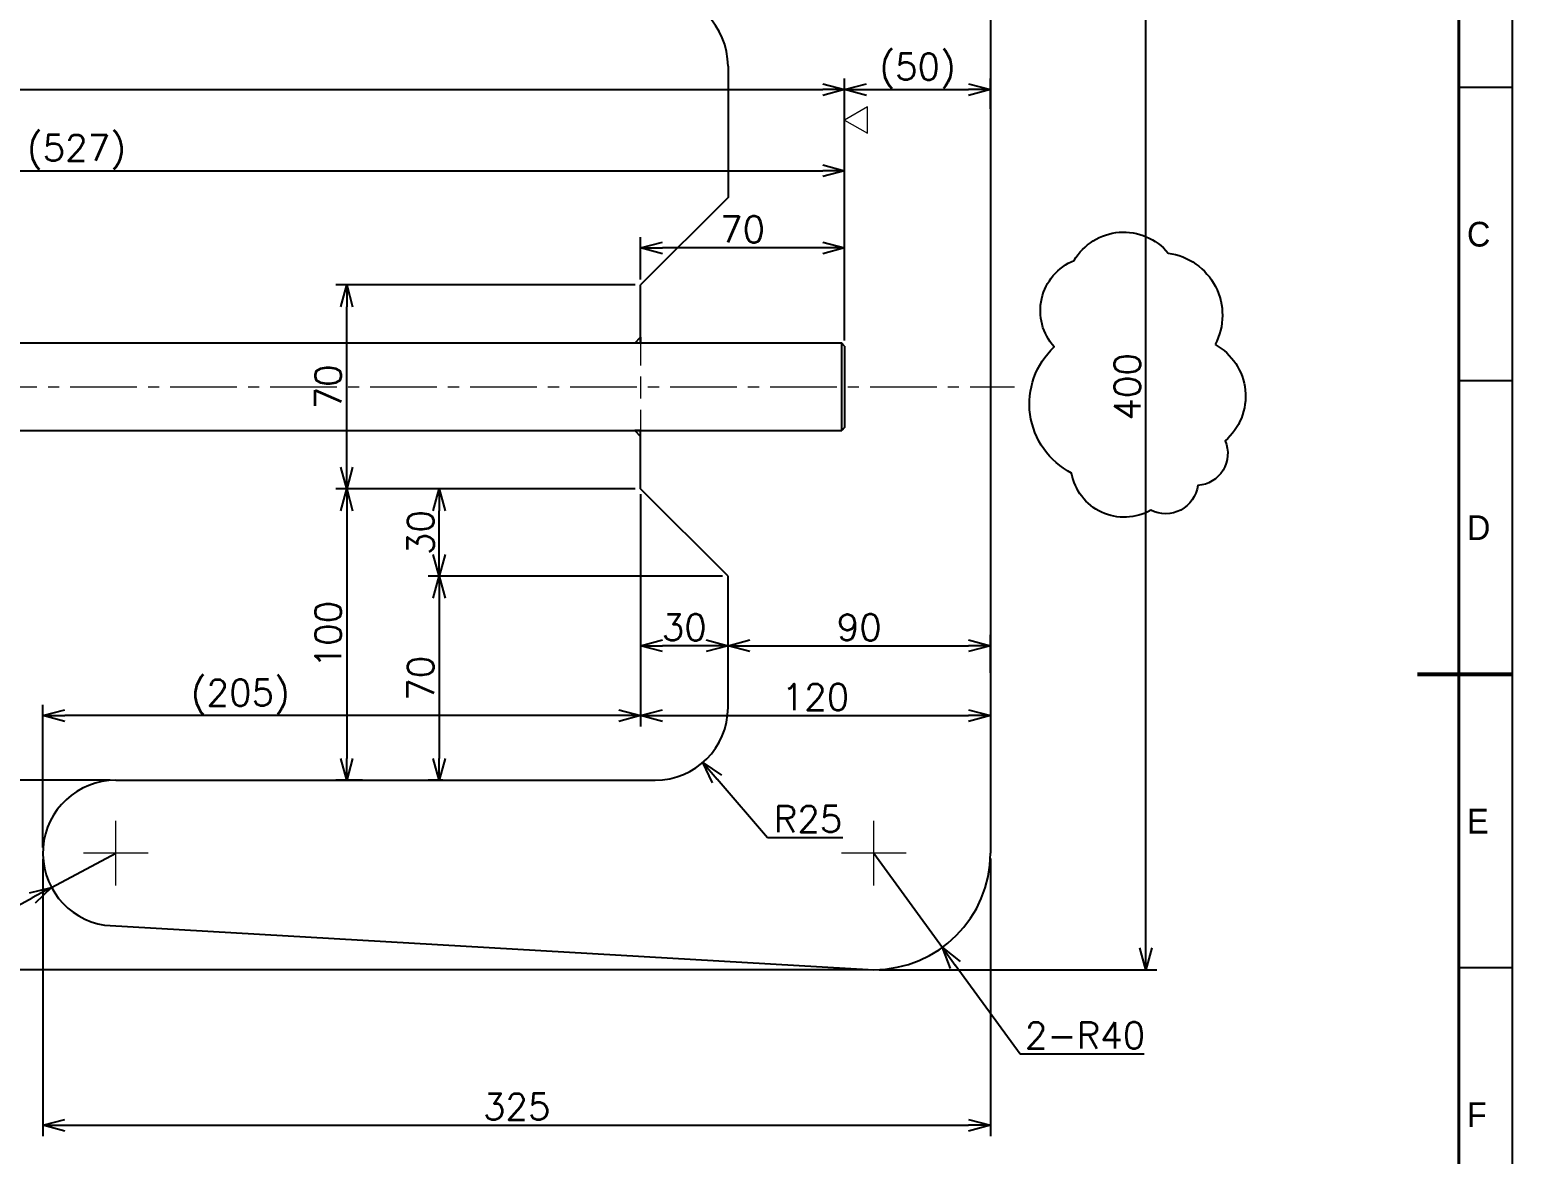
# Model space of a CAD drawing. Header units: millimetres. Extents: x 0 to 3254, y -17 to 1242.
# Drawn here: x 2631 to 3139, y 238 to 624 of the extents above; entities that cross this region are included whole.
import ezdxf
from ezdxf.enums import TextEntityAlignment as Align

# ---------------------------------------------------------------- set-up
doc = ezdxf.new("R2010")
doc.units = ezdxf.units.MM
doc.header["$LTSCALE"] = 1.2
doc.header["$PDMODE"] = 99
doc.header["$PDSIZE"] = 1
doc.linetypes.add('CENTER2', pattern=[28.575, 19.05, -3.175, 3.175, -3.175])
doc.linetypes.add('HIDDEN', pattern=[9.525, 6.35, -3.175])
for name, color, linetype, lineweight in [('01_NORMAL', 7, 'Continuous', 25), ('04_HIDDEN', 2, 'HIDDEN', 13), ('05_CENTER', 4, 'CENTER2', 13), ('08_DIM', 3, 'Continuous', 13), ('99_図枠', 7, 'Continuous', 40)]:
    doc.layers.add(name, color=color, linetype=linetype, lineweight=lineweight)
doc.styles.add('KSS_TXT', font='txt.shx', dxfattribs={"bigfont": 'extfont2.shx'})
doc.styles.add('表題用', font='MS PGothic.ttf')
doc.dimstyles.new('KSS_DIM', dxfattribs={"dimscale": 3, "dimtxt": 3, "dimasz": 2.5, "dimexe": 1.25, "dimexo": 0.625, "dimtad": 1, "dimdsep": 46, "dimtxsty": 'KSS_TXT', "dimblk": 'OPEN30', "dimcen": 0, "dimazin": 2, "dimtfac": 0.75, "dimtmove": 0, "dimatfit": 3, "dimldrblk": 'OPEN30', "dimfxl": 1.25, "dimtolj": 1, "dimarcsym": 0})
doc.dimstyles.new('KSS_DIM$4', dxfattribs={"dimscale": 3, "dimtxt": 3, "dimasz": 2.5, "dimexe": 1.25, "dimexo": 0.625, "dimtad": 1, "dimtih": 1, "dimtoh": 1, "dimdsep": 46, "dimtxsty": 'KSS_TXT', "dimblk": 'OPEN30', "dimcen": 0, "dimse1": 1, "dimazin": 2, "dimtfac": 0.75, "dimtofl": 0, "dimtmove": 0, "dimatfit": 3, "dimldrblk": 'OPEN30', "dimfxl": 1.25, "dimtolj": 1, "dimarcsym": 0})

# ---------------------------------------------------------------- blocks, each defined once
blk = doc.blocks.new('_Open30')
at = {"color": 0, "linetype": 'ByBlock', "lineweight": -2}
for p, q in [((-1, 0.268), (0, 0)), ((0, 0), (-1, -0.268)), ((0, 0), (-1, 0))]:
    blk.add_line(p, q, dxfattribs=at)
blk = doc.blocks.new('*D177')
at = {"layer": '08_DIM', "color": 0, "lineweight": -2, "transparency": 16777216}
for p, q in [((2658.4, 636.41), (2544.93, 636.41)), ((2548.68, 373.91), (2548.68, 628.91)), ((2658.4, 366.41), (2544.93, 366.41))]:
    blk.add_line(p, q, dxfattribs=at)
at = {"layer": 'Defpoints', "color": 0, "transparency": 16777216}
for p in [(2548.68, 636.41), (2660.28, 636.41), (2660.28, 366.41)]:
    blk.add_point(p, dxfattribs=at)
at = {"layer": '08_DIM', "color": 0, "lineweight": -2, "transparency": 16777216, "xscale": 7.5, "yscale": 7.5, "zscale": 7.5}
for p, rotation in [((2548.68, 636.41), 90), ((2548.68, 366.41), 270)]:
    blk.add_blockref('_Open30', p, dxfattribs=dict(at, rotation=rotation))
at = {"layer": '08_DIM', "color": 0, "transparency": 16777216, "insert": (2542.31, 501.41), "char_height": 9, "attachment_point": 5, "rotation": 90, "style": 'KSS_TXT'}
blk.add_mtext('\\A1;270', dxfattribs=at)
blk = doc.blocks.new('*D178')
at = {"layer": '08_DIM', "color": 0, "lineweight": -2, "transparency": 16777216}
for p, q in [((2658.4, 366.41), (2544.93, 366.41)), ((2548.68, 308.91), (2548.68, 358.91)), ((2918.4, 301.41), (2544.93, 301.41))]:
    blk.add_line(p, q, dxfattribs=at)
at = {"layer": 'Defpoints', "color": 0, "transparency": 16777216}
for p in [(2548.68, 366.41), (2660.28, 366.41), (2920.28, 301.41)]:
    blk.add_point(p, dxfattribs=at)
at = {"layer": '08_DIM', "color": 0, "lineweight": -2, "transparency": 16777216, "xscale": 7.5, "yscale": 7.5, "zscale": 7.5}
for p, rotation in [((2548.68, 366.41), 90), ((2548.68, 301.41), 270)]:
    blk.add_blockref('_Open30', p, dxfattribs=dict(at, rotation=rotation))
at = {"layer": '08_DIM', "color": 0, "transparency": 16777216, "insert": (2542.31, 333.91), "char_height": 9, "attachment_point": 5, "rotation": 90, "style": 'KSS_TXT'}
blk.add_mtext('\\A1;65', dxfattribs=at)
blk = doc.blocks.new('*D180')
at = {"layer": '08_DIM', "color": 0, "lineweight": -2, "transparency": 16777216}
for p, q in [((2307.28, 514.79), (2307.28, 607.19)), ((2910.28, 517.29), (2910.28, 607.19)), ((2314.78, 603.44), (2902.78, 603.44))]:
    blk.add_line(p, q, dxfattribs=at)
at = {"layer": 'Defpoints', "color": 0, "transparency": 16777216}
for p in [(2910.28, 603.44), (2910.28, 515.41), (2307.28, 512.91)]:
    blk.add_point(p, dxfattribs=at)
at = {"layer": '08_DIM', "color": 0, "lineweight": -2, "transparency": 16777216, "xscale": 7.5, "yscale": 7.5, "zscale": 7.5, "rotation": 180}
blk.add_blockref('_Open30', (2307.28, 603.44), dxfattribs=at)
at = {"layer": '08_DIM', "color": 0, "lineweight": -2, "transparency": 16777216, "xscale": 7.5, "yscale": 7.5, "zscale": 7.5}
blk.add_blockref('_Open30', (2910.28, 603.44), dxfattribs=at)
at = {"layer": '08_DIM', "color": 0, "transparency": 16777216, "insert": (2608.78, 609.82), "char_height": 9, "attachment_point": 5, "style": 'KSS_TXT'}
blk.add_mtext('\\A1;603', dxfattribs=at)
blk = doc.blocks.new('*D182')
at = {"layer": '08_DIM', "color": 0, "lineweight": -2, "transparency": 16777216}
for p, q in [((2383.28, 517.29), (2383.28, 579.33)), ((2390.78, 575.58), (2902.78, 575.58)), ((2910.28, 517.29), (2910.28, 579.33))]:
    blk.add_line(p, q, dxfattribs=at)
at = {"layer": 'Defpoints', "color": 0, "transparency": 16777216}
for p in [(2910.28, 575.58), (2383.28, 515.41), (2910.28, 515.41)]:
    blk.add_point(p, dxfattribs=at)
at = {"layer": '08_DIM', "color": 0, "lineweight": -2, "transparency": 16777216, "xscale": 7.5, "yscale": 7.5, "zscale": 7.5, "rotation": 180}
blk.add_blockref('_Open30', (2383.28, 575.58), dxfattribs=at)
at = {"layer": '08_DIM', "color": 0, "lineweight": -2, "transparency": 16777216, "xscale": 7.5, "yscale": 7.5, "zscale": 7.5}
blk.add_blockref('_Open30', (2910.28, 575.58), dxfattribs=at)
at = {"layer": '08_DIM', "color": 0, "transparency": 16777216, "insert": (2646.78, 581.95), "char_height": 9, "attachment_point": 5, "style": 'KSS_TXT'}
blk.add_mtext('\\A1;(527)', dxfattribs=at)
blk = doc.blocks.new('*D184')
at = {"layer": '08_DIM', "color": 0, "lineweight": -2, "transparency": 16777216}
for p, q in [((2635.28, 339.32), (2635.28, 244.29)), ((2960.28, 339.54), (2960.28, 244.29)), ((2642.78, 248.04), (2952.78, 248.04))]:
    blk.add_line(p, q, dxfattribs=at)
at = {"layer": 'Defpoints', "color": 0, "transparency": 16777216}
for p in [(2635.28, 341.19), (2960.28, 341.41), (2960.28, 248.04)]:
    blk.add_point(p, dxfattribs=at)
at = {"layer": '08_DIM', "color": 0, "lineweight": -2, "transparency": 16777216, "xscale": 7.5, "yscale": 7.5, "zscale": 7.5, "rotation": 180}
blk.add_blockref('_Open30', (2635.28, 248.04), dxfattribs=at)
at = {"layer": '08_DIM', "color": 0, "lineweight": -2, "transparency": 16777216, "xscale": 7.5, "yscale": 7.5, "zscale": 7.5}
blk.add_blockref('_Open30', (2960.28, 248.04), dxfattribs=at)
at = {"layer": '08_DIM', "color": 0, "transparency": 16777216, "insert": (2797.78, 254.41), "char_height": 9, "attachment_point": 5, "style": 'KSS_TXT'}
blk.add_mtext('\\A1;325', dxfattribs=at)
blk = doc.blocks.new('*D188')
at = {"layer": '08_DIM', "color": 0, "lineweight": -2, "transparency": 16777216}
for p, q in [((2840.28, 464.54), (2840.28, 384.84)), ((2635.28, 343.29), (2635.28, 392.34)), ((2832.78, 388.59), (2642.78, 388.59))]:
    blk.add_line(p, q, dxfattribs=at)
at = {"layer": 'Defpoints', "color": 0, "transparency": 16777216}
for p in [(2840.28, 466.41), (2635.28, 388.59), (2635.28, 341.41)]:
    blk.add_point(p, dxfattribs=at)
at = {"layer": '08_DIM', "color": 0, "lineweight": -2, "transparency": 16777216, "xscale": 7.5, "yscale": 7.5, "zscale": 7.5, "rotation": 180}
blk.add_blockref('_Open30', (2635.28, 388.59), dxfattribs=at)
at = {"layer": '08_DIM', "color": 0, "lineweight": -2, "transparency": 16777216, "xscale": 7.5, "yscale": 7.5, "zscale": 7.5}
blk.add_blockref('_Open30', (2840.28, 388.59), dxfattribs=at)
at = {"layer": '08_DIM', "color": 0, "transparency": 16777216, "insert": (2702.99, 394.96), "char_height": 9, "attachment_point": 5, "style": 'KSS_TXT'}
blk.add_mtext('\\A1;(205)', dxfattribs=at)
blk = doc.blocks.new('*D189')
at = {"layer": '08_DIM', "color": 0, "lineweight": -2, "transparency": 16777216}
for p, q in [((2840.28, 464.54), (2840.28, 408.81)), ((2862.78, 412.56), (2847.78, 412.56)), ((2870.28, 408.29), (2870.28, 416.31))]:
    blk.add_line(p, q, dxfattribs=at)
at = {"layer": 'Defpoints', "color": 0, "transparency": 16777216}
for p in [(2840.28, 466.41), (2840.28, 412.56), (2870.28, 406.41)]:
    blk.add_point(p, dxfattribs=at)
at = {"layer": '08_DIM', "color": 0, "lineweight": -2, "transparency": 16777216, "xscale": 7.5, "yscale": 7.5, "zscale": 7.5, "rotation": 180}
blk.add_blockref('_Open30', (2840.28, 412.56), dxfattribs=at)
at = {"layer": '08_DIM', "color": 0, "lineweight": -2, "transparency": 16777216, "xscale": 7.5, "yscale": 7.5, "zscale": 7.5}
blk.add_blockref('_Open30', (2870.28, 412.56), dxfattribs=at)
at = {"layer": '08_DIM', "color": 0, "transparency": 16777216, "insert": (2855.28, 418.93), "char_height": 9, "attachment_point": 5, "style": 'KSS_TXT'}
blk.add_mtext('\\A1;30', dxfattribs=at)
blk = doc.blocks.new('*D190')
at = {"layer": '08_DIM', "color": 0, "lineweight": -2, "transparency": 16777216}
for p, q in [((2840.28, 464.54), (2840.28, 384.84)), ((2847.78, 388.59), (2952.78, 388.59)), ((2960.28, 389.83), (2960.28, 384.84))]:
    blk.add_line(p, q, dxfattribs=at)
at = {"layer": 'Defpoints', "color": 0, "transparency": 16777216}
for p in [(2840.28, 466.41), (2960.28, 391.71), (2960.28, 388.59)]:
    blk.add_point(p, dxfattribs=at)
at = {"layer": '08_DIM', "color": 0, "lineweight": -2, "transparency": 16777216, "xscale": 7.5, "yscale": 7.5, "zscale": 7.5, "rotation": 180}
blk.add_blockref('_Open30', (2840.28, 388.59), dxfattribs=at)
at = {"layer": '08_DIM', "color": 0, "lineweight": -2, "transparency": 16777216, "xscale": 7.5, "yscale": 7.5, "zscale": 7.5}
blk.add_blockref('_Open30', (2960.28, 388.59), dxfattribs=at)
at = {"layer": '08_DIM', "color": 0, "transparency": 16777216, "insert": (2900.28, 394.96), "char_height": 9, "attachment_point": 5, "style": 'KSS_TXT'}
blk.add_mtext('\\A1;120', dxfattribs=at)
blk = doc.blocks.new('*D191')
at = {"layer": '08_DIM', "color": 0, "lineweight": -2, "transparency": 16777216}
for p, q in [((2838.4, 466.41), (2735.77, 466.41)), ((2739.52, 458.91), (2739.52, 373.91)), ((2744.94, 366.41), (2735.77, 366.41))]:
    blk.add_line(p, q, dxfattribs=at)
at = {"layer": 'Defpoints', "color": 0, "transparency": 16777216}
for p in [(2840.28, 466.41), (2739.52, 366.41), (2746.82, 366.41)]:
    blk.add_point(p, dxfattribs=at)
at = {"layer": '08_DIM', "color": 0, "lineweight": -2, "transparency": 16777216, "xscale": 7.5, "yscale": 7.5, "zscale": 7.5}
for p, rotation in [((2739.52, 466.41), 90), ((2739.52, 366.41), 270)]:
    blk.add_blockref('_Open30', p, dxfattribs=dict(at, rotation=rotation))
at = {"layer": '08_DIM', "color": 0, "transparency": 16777216, "insert": (2733.14, 416.41), "char_height": 9, "attachment_point": 5, "rotation": 90, "style": 'KSS_TXT'}
blk.add_mtext('\\A1;100', dxfattribs=at)
blk = doc.blocks.new('*D192')
at = {"layer": '08_DIM', "color": 0, "lineweight": -2, "transparency": 16777216}
for p, q in [((2838.4, 536.41), (2735.77, 536.41)), ((2739.52, 473.91), (2739.52, 528.91)), ((2838.4, 466.41), (2735.77, 466.41))]:
    blk.add_line(p, q, dxfattribs=at)
at = {"layer": 'Defpoints', "color": 0, "transparency": 16777216}
for p in [(2739.52, 536.41), (2840.28, 536.41), (2840.28, 466.41)]:
    blk.add_point(p, dxfattribs=at)
at = {"layer": '08_DIM', "color": 0, "lineweight": -2, "transparency": 16777216, "xscale": 7.5, "yscale": 7.5, "zscale": 7.5}
for p, rotation in [((2739.52, 536.41), 90), ((2739.52, 466.41), 270)]:
    blk.add_blockref('_Open30', p, dxfattribs=dict(at, rotation=rotation))
at = {"layer": '08_DIM', "color": 0, "transparency": 16777216, "insert": (2733.14, 501.41), "char_height": 9, "attachment_point": 5, "rotation": 90, "style": 'KSS_TXT'}
blk.add_mtext('\\A1;70', dxfattribs=at)
blk = doc.blocks.new('*D193')
at = {"layer": '08_DIM', "color": 0, "lineweight": -2, "transparency": 16777216}
for p, q in [((2838.4, 466.41), (2767.46, 466.41)), ((2771.21, 443.91), (2771.21, 458.91)), ((2868.4, 436.41), (2767.46, 436.41))]:
    blk.add_line(p, q, dxfattribs=at)
at = {"layer": 'Defpoints', "color": 0, "transparency": 16777216}
for p in [(2771.21, 466.41), (2840.28, 466.41), (2870.28, 436.41)]:
    blk.add_point(p, dxfattribs=at)
at = {"layer": '08_DIM', "color": 0, "lineweight": -2, "transparency": 16777216, "xscale": 7.5, "yscale": 7.5, "zscale": 7.5}
for p, rotation in [((2771.21, 466.41), 90), ((2771.21, 436.41), 270)]:
    blk.add_blockref('_Open30', p, dxfattribs=dict(at, rotation=rotation))
at = {"layer": '08_DIM', "color": 0, "transparency": 16777216, "insert": (2764.84, 451.41), "char_height": 9, "attachment_point": 5, "rotation": 90, "style": 'KSS_TXT'}
blk.add_mtext('\\A1;30', dxfattribs=at)
blk = doc.blocks.new('*D198')
at = {"layer": '08_DIM', "color": 0, "lineweight": -2, "transparency": 16777216}
for p, q in [((2868.4, 436.41), (2767.46, 436.41)), ((2771.21, 428.91), (2771.21, 373.91)), ((2772.5, 366.41), (2767.46, 366.41))]:
    blk.add_line(p, q, dxfattribs=at)
at = {"layer": 'Defpoints', "color": 0, "transparency": 16777216}
for p in [(2870.28, 436.41), (2771.21, 366.41), (2774.37, 366.41)]:
    blk.add_point(p, dxfattribs=at)
at = {"layer": '08_DIM', "color": 0, "lineweight": -2, "transparency": 16777216, "xscale": 7.5, "yscale": 7.5, "zscale": 7.5}
for p, rotation in [((2771.21, 436.41), 90), ((2771.21, 366.41), 270)]:
    blk.add_blockref('_Open30', p, dxfattribs=dict(at, rotation=rotation))
at = {"layer": '08_DIM', "color": 0, "transparency": 16777216, "insert": (2764.84, 401.41), "char_height": 9, "attachment_point": 5, "rotation": 90, "style": 'KSS_TXT'}
blk.add_mtext('\\A1;70', dxfattribs=at)
blk = doc.blocks.new('*D199')
at = {"layer": '08_DIM', "color": 0, "lineweight": -2, "transparency": 16777216}
for p, q in [((2870.28, 408.29), (2870.28, 416.31)), ((2877.78, 412.56), (2952.78, 412.56)), ((2960.28, 403.29), (2960.28, 416.31))]:
    blk.add_line(p, q, dxfattribs=at)
at = {"layer": 'Defpoints', "color": 0, "transparency": 16777216}
for p in [(2960.28, 412.56), (2870.28, 406.41), (2960.28, 401.41)]:
    blk.add_point(p, dxfattribs=at)
at = {"layer": '08_DIM', "color": 0, "lineweight": -2, "transparency": 16777216, "xscale": 7.5, "yscale": 7.5, "zscale": 7.5, "rotation": 180}
blk.add_blockref('_Open30', (2870.28, 412.56), dxfattribs=at)
at = {"layer": '08_DIM', "color": 0, "lineweight": -2, "transparency": 16777216, "xscale": 7.5, "yscale": 7.5, "zscale": 7.5}
blk.add_blockref('_Open30', (2960.28, 412.56), dxfattribs=at)
at = {"layer": '08_DIM', "color": 0, "transparency": 16777216, "insert": (2915.28, 418.93), "char_height": 9, "attachment_point": 5, "style": 'KSS_TXT'}
blk.add_mtext('\\A1;90', dxfattribs=at)
blk = doc.blocks.new('*D200')
at = {"layer": '08_DIM', "color": 0, "lineweight": -2, "transparency": 16777216}
for p, q in [((2910.28, 517.29), (2910.28, 607.19)), ((2960.28, 596.79), (2960.28, 607.19)), ((2917.78, 603.44), (2952.78, 603.44))]:
    blk.add_line(p, q, dxfattribs=at)
at = {"layer": 'Defpoints', "color": 0, "transparency": 16777216}
for p in [(2960.28, 603.44), (2960.28, 594.92), (2910.28, 515.41)]:
    blk.add_point(p, dxfattribs=at)
at = {"layer": '08_DIM', "color": 0, "lineweight": -2, "transparency": 16777216, "xscale": 7.5, "yscale": 7.5, "zscale": 7.5, "rotation": 180}
blk.add_blockref('_Open30', (2910.28, 603.44), dxfattribs=at)
at = {"layer": '08_DIM', "color": 0, "lineweight": -2, "transparency": 16777216, "xscale": 7.5, "yscale": 7.5, "zscale": 7.5}
blk.add_blockref('_Open30', (2960.28, 603.44), dxfattribs=at)
at = {"layer": '08_DIM', "color": 0, "transparency": 16777216, "insert": (2935.28, 609.82), "char_height": 9, "attachment_point": 5, "style": 'KSS_TXT'}
blk.add_mtext('\\A1;(50)', dxfattribs=at)
blk = doc.blocks.new('*D201')
at = {"layer": '08_DIM', "color": 0, "lineweight": -2, "transparency": 16777216}
for p, q in [((2922.15, 701.41), (3017.34, 701.41)), ((3013.59, 308.91), (3013.59, 693.91)), ((2922.15, 301.41), (3017.34, 301.41))]:
    blk.add_line(p, q, dxfattribs=at)
at = {"layer": 'Defpoints', "color": 0, "transparency": 16777216}
for p in [(2920.28, 701.41), (3013.59, 701.41), (2920.28, 301.41)]:
    blk.add_point(p, dxfattribs=at)
at = {"layer": '08_DIM', "color": 0, "lineweight": -2, "transparency": 16777216, "xscale": 7.5, "yscale": 7.5, "zscale": 7.5}
for p, rotation in [((3013.59, 701.41), 90), ((3013.59, 301.41), 270)]:
    blk.add_blockref('_Open30', p, dxfattribs=dict(at, rotation=rotation))
at = {"layer": '08_DIM', "color": 0, "transparency": 16777216, "insert": (3007.22, 501.41), "char_height": 9, "attachment_point": 5, "rotation": 90, "style": 'KSS_TXT'}
blk.add_mtext('\\A1;400', dxfattribs=at)
blk = doc.blocks.new('*D202')
at = {"layer": '08_DIM', "color": 0, "lineweight": -2, "transparency": 16777216}
for p, q in [((2840.28, 538.29), (2840.28, 552.82)), ((2910.28, 517.29), (2910.28, 552.82)), ((2902.78, 549.07), (2847.78, 549.07))]:
    blk.add_line(p, q, dxfattribs=at)
at = {"layer": 'Defpoints', "color": 0, "transparency": 16777216}
for p in [(2840.28, 549.07), (2840.28, 536.41), (2910.28, 515.41)]:
    blk.add_point(p, dxfattribs=at)
at = {"layer": '08_DIM', "color": 0, "lineweight": -2, "transparency": 16777216, "xscale": 7.5, "yscale": 7.5, "zscale": 7.5, "rotation": 180}
blk.add_blockref('_Open30', (2840.28, 549.07), dxfattribs=at)
at = {"layer": '08_DIM', "color": 0, "lineweight": -2, "transparency": 16777216, "xscale": 7.5, "yscale": 7.5, "zscale": 7.5}
blk.add_blockref('_Open30', (2910.28, 549.07), dxfattribs=at)
at = {"layer": '08_DIM', "color": 0, "transparency": 16777216, "insert": (2875.28, 555.44), "char_height": 9, "attachment_point": 5, "style": 'KSS_TXT'}
blk.add_mtext('\\A1;70', dxfattribs=at)
blk = doc.blocks.new('p1ba01')
for p, q in [((0, 0), (-1.5, 2.6)), ((-1.5, 2.6), (1.5, 2.6)), ((1.5, 2.6), (0, 0))]:
    blk.add_line(p, q)
blk = doc.blocks.new('*D194')
at = {"layer": '08_DIM', "color": 0, "lineweight": -2, "transparency": 16777216}
for p, q in [((2970.43, 272.48), (2948.22, 303)), ((3012.99, 272.48), (2970.43, 272.48))]:
    blk.add_line(p, q, dxfattribs=at)
at = {"layer": 'Defpoints', "color": 0, "transparency": 16777216}
for p in [(2920.28, 341.41), (2943.81, 309.07)]:
    blk.add_point(p, dxfattribs=at)
at = {"layer": '08_DIM', "color": 0, "lineweight": -2, "transparency": 16777216, "xscale": 7.5, "yscale": 7.5, "zscale": 7.5, "rotation": 126.0367919737459}
blk.add_blockref('_Open30', (2943.81, 309.07), dxfattribs=at)
at = {"layer": '08_DIM', "color": 0, "transparency": 16777216, "insert": (2992.74, 278.86), "char_height": 9, "attachment_point": 5, "style": 'KSS_TXT'}
blk.add_mtext('\\A1;\\A1;2-R40', dxfattribs=at)
blk = doc.blocks.new('*D195')
at = {"layer": '08_DIM', "color": 0, "lineweight": -2, "transparency": 16777216}
for p, q in [((2613.23, 316.16), (2631.64, 326.04)), ((2569.35, 316.16), (2613.23, 316.16))]:
    blk.add_line(p, q, dxfattribs=at)
at = {"layer": 'Defpoints', "color": 0, "transparency": 16777216}
for p in [(2660.28, 341.41), (2638.25, 329.59)]:
    blk.add_point(p, dxfattribs=at)
at = {"layer": '08_DIM', "color": 0, "lineweight": -2, "transparency": 16777216, "xscale": 7.5, "yscale": 7.5, "zscale": 7.5, "rotation": 28.22911524773268}
blk.add_blockref('_Open30', (2638.25, 329.59), dxfattribs=at)
at = {"layer": '08_DIM', "color": 0, "transparency": 16777216, "insert": (2590.35, 322.53), "char_height": 9, "attachment_point": 5, "style": 'KSS_TXT'}
blk.add_mtext('\\A1;\\A1;2-R25', dxfattribs=at)
blk = doc.blocks.new('*D196')
at = {"layer": '08_DIM', "color": 0, "lineweight": -2, "transparency": 16777216}
for p, q in [((2883.83, 346.71), (2866.51, 366.8)), ((2909.71, 346.71), (2883.83, 346.71))]:
    blk.add_line(p, q, dxfattribs=at)
at = {"layer": 'Defpoints', "color": 0, "transparency": 16777216}
for p in [(2845.28, 391.41), (2861.61, 372.48)]:
    blk.add_point(p, dxfattribs=at)
at = {"layer": '08_DIM', "color": 0, "lineweight": -2, "transparency": 16777216, "xscale": 7.5, "yscale": 7.5, "zscale": 7.5, "rotation": 130.7789212035425}
blk.add_blockref('_Open30', (2861.61, 372.48), dxfattribs=at)
at = {"layer": '08_DIM', "color": 0, "transparency": 16777216, "insert": (2897.71, 353.09), "char_height": 9, "attachment_point": 5, "style": 'KSS_TXT'}
blk.add_mtext('\\A1;R25', dxfattribs=at)

msp = doc.modelspace()

# ---------------------------------------------------------------- linework, layer by layer
at = {"color": 0}
for p, q in [((2960.279, 661.414), (2960.279, 501.414)), ((2870.279, 611.414), (2870.279, 566.414)), ((2870.279, 566.414), (2840.279, 536.414)), ((2840.279, 516.414), (2840.279, 536.414)), ((2909.279, 516.414), (2384.279, 516.414)), ((2909.279, 486.414), (2909.279, 516.414)), ((2910.279, 515.414), (2909.279, 516.414)), ((2910.279, 515.414), (2910.279, 487.414)), ((2960.279, 501.414), (2960.279, 341.414)), ((2384.279, 486.414), (2909.279, 486.414)), ((2840.279, 466.414), (2840.279, 486.414)), ((2910.279, 487.414), (2909.279, 486.414)), ((2870.279, 436.414), (2840.279, 466.414)), ((2870.279, 391.414), (2870.279, 436.414)), ((2660.279, 366.414), (2845.279, 366.414)), ((2656.461, 316.708), (2920.279, 301.414))]:
    msp.add_line(p, q, dxfattribs=at)
at = {"color": 1}
msp.add_lwpolyline([(3037.364, 515.942, -0.5205671), (3040.758, 482.855, -0.5205671), (3031.423, 467.584, -0.5205671), (3015.298, 459.1, -0.5205671), (2988.14, 471.826, -0.5205671), (2982.199, 515.094, -0.5205671), (2988.988, 544.788, -0.5205671), (3021.239, 547.333, -0.5205671)], format="xyb", close=True, dxfattribs=at)
at = {"color": 3}
for points in [[(2840.279, 516.414), (2838.279, 516.414), (2840.279, 518.414), (2840.279, 518.414)], [(2840.279, 486.414), (2838.279, 486.414), (2840.279, 484.414), (2840.279, 484.414)]]:
    msp.add_lwpolyline(points, close=True, dxfattribs=at)
at = {"color": 0}
for centre, radius, start, end in [((2845.279, 611.414), 25, 0, 90), ((2845.279, 391.414), 25, 270, 0), ((2660.279, 341.414), 25, 90, 261.21551), ((2920.279, 341.414), 40, 270, 0)]:
    msp.add_arc(centre, radius, start, end, dxfattribs=at)
at = {"layer": '01_NORMAL', "color": 3}
for p, q in [((2638.252, 329.589), (2660.279, 341.414)), ((2920.279, 341.414), (2943.811, 309.069))]:
    msp.add_line(p, q, dxfattribs=at)
at = {"layer": '04_HIDDEN'}
msp.add_line((2840.279, 516.414), (2840.279, 486.414), dxfattribs=at)
at = {"layer": '05_CENTER'}
msp.add_line((2301.791, 501.414), (2968.538, 501.414), dxfattribs=at)
at = {"layer": '08_DIM'}
for p, q in [((2660.279, 330.326), (2660.279, 352.502)), ((2920.279, 330.326), (2920.279, 352.502)), ((2671.367, 341.414), (2649.19, 341.414)), ((2931.367, 341.414), (2909.19, 341.414))]:
    msp.add_line(p, q, dxfattribs=at)
at = {"layer": '99_図枠', "lineweight": 25}
for p, q in [((3139.292, 604.149), (3120.906, 604.149)), ((3139.292, 503.444), (3120.906, 503.444)), ((3139.292, 302.034), (3120.906, 302.034))]:
    msp.add_line(p, q, dxfattribs=at)
at = {"layer": '99_図枠', "lineweight": 53}
msp.add_line((3139.292, 402.739), (3106.763, 402.739), dxfattribs=at)
at = {"layer": '99_図枠'}
msp.add_lwpolyline([(2055.101, 18.304), (3120.906, 18.304), (3120.906, 787.174), (2055.101, 787.174)], close=True, dxfattribs=at)
at = {"layer": 'Defpoints'}
msp.add_lwpolyline([(2000, 0), (3139.292, 0), (3139.292, 805.56), (2000, 805.56)], close=True, dxfattribs=at)

# ---------------------------------------------------------------- block references
at = {"layer": '08_DIM', "xscale": -3, "yscale": 3, "zscale": 3, "rotation": 270}
msp.add_blockref('p1ba01', (2910.279, 592.957), dxfattribs=at)

# ---------------------------------------------------------------- texts
at = {"layer": '99_図枠', "lineweight": 13, "style": '表題用'}
for s, p in [('C', (3123.735, 553.797)), ('D', (3123.735, 453.092)), ('E', (3123.735, 352.386)), ('F', (3123.735, 251.681))]:
    msp.add_text(s, height=8.486, dxfattribs=at).set_placement(p, align=Align.MIDDLE_LEFT)

# ---------------------------------------------------------------- dimensions: what is measured, and where the dimension line sits
at = {"layer": '08_DIM'}
for base, p1, p2, override, picture, middle in [((3013.594, 701.414), (2920.279, 301.414), (2920.279, 701.414), {"dimscale": 3, "dimarcsym": 1}, '*D201', (3007.219, 501.414)), ((2548.681, 636.414), (2660.279, 366.414), (2660.279, 636.414), {"dimarcsym": 1}, '*D177', (2542.306, 501.414)), ((2739.515, 536.414), (2840.279, 466.414), (2840.279, 536.414), {"dimarcsym": 1}, '*D192', (2733.14, 501.414)), ((2739.515, 366.414), (2840.279, 466.414), (2746.818, 366.414), {"dimarcsym": 1}, '*D191', (2733.14, 416.414)), ((2771.212, 466.414), (2870.279, 436.414), (2840.279, 466.414), {"dimscale": 3, "dimarcsym": 1}, '*D193', (2764.837, 451.414)), ((2771.212, 366.414), (2870.279, 436.414), (2774.373, 366.414), {"dimscale": 3, "dimarcsym": 1}, '*D198', (2764.837, 401.414)), ((2548.681, 366.414), (2920.279, 301.414), (2660.279, 366.414), {"dimarcsym": 1}, '*D178', (2542.306, 333.914))]:
    dim = msp.add_linear_dim(base=base, p1=p1, p2=p2, angle=90, dimstyle='KSS_DIM', override=override, dxfattribs=at)
    dim.commit()
    dim.dimension.update_dxf_attribs({"geometry": picture, "text_midpoint": middle})
for base, p1, p2, picture, middle in [((2910.279, 603.442), (2307.279, 512.914), (2910.279, 515.414), '*D180', (2608.779, 609.817)), ((2840.279, 549.068), (2910.279, 515.414), (2840.279, 536.414), '*D202', (2875.279, 555.443)), ((2840.279, 412.559), (2870.279, 406.414), (2840.279, 466.414), '*D189', (2855.279, 418.934)), ((2960.279, 388.587), (2840.279, 466.414), (2960.279, 391.705), '*D190', (2900.279, 394.962)), ((2960.279, 412.559), (2870.279, 406.414), (2960.279, 401.414), '*D199', (2915.279, 418.934)), ((2960.279, 248.037), (2635.279, 341.191), (2960.279, 341.414), '*D184', (2797.779, 254.412))]:
    dim = msp.add_linear_dim(base=base, p1=p1, p2=p2, dimstyle='KSS_DIM', override={"dimarcsym": 1}, dxfattribs=at)
    dim.commit()
    dim.dimension.update_dxf_attribs({"geometry": picture, "text_midpoint": middle})
for base, p1, p2, override, picture, middle in [((2960.279, 603.442), (2910.279, 515.414), (2960.279, 594.919), {"dimarcsym": 1}, '*D200', (2935.279, 609.817)), ((2910.279, 575.578), (2383.279, 515.414), (2910.279, 515.414), {"dimscale": 3, "dimarcsym": 1}, '*D182', (2646.779, 581.953))]:
    dim = msp.add_linear_dim(base=base, p1=p1, p2=p2, text='(<>)', dimstyle='KSS_DIM', override=override, dxfattribs=at)
    dim.commit()
    dim.dimension.update_dxf_attribs({"geometry": picture, "text_midpoint": middle})
dim = msp.add_linear_dim(base=(2635.279, 388.587), p1=(2840.279, 466.414), p2=(2635.279, 341.414), text='(<>)', dimstyle='KSS_DIM', override={"dimarcsym": 1}, dxfattribs=at)
dim.commit()
dim.dimension.update_dxf_attribs({"geometry": '*D188', "text_midpoint": (2702.991, 388.587), "dimtype": 160})
dim = msp.add_radius_dim(center=(2845.279, 391.414), mpoint=(2861.607, 372.483), dimstyle='KSS_DIM$4', override={"dimpost": 'R<>'}, dxfattribs=at)
dim.commit()
dim.dimension.update_dxf_attribs({"geometry": '*D196', "text_midpoint": (2897.708, 346.715), "dimtype": 164})
for center, mpoint, picture, middle in [((2660.279, 341.414), (2638.252, 329.589), '*D195', (2590.354, 316.156)), ((2920.279, 341.414), (2943.811, 309.069), '*D194', (2992.741, 272.482))]:
    dim = msp.add_radius_dim(center=center, mpoint=mpoint, text='\\A1;2-<>', dimstyle='KSS_DIM$4', override={"dimpost": 'R<>', "dimtxsty": 'KSS_TXT', "dimtfill": 0, "dimtfillclr": 0}, dxfattribs=at)
    dim.commit()
    dim.dimension.update_dxf_attribs({"geometry": picture, "text_midpoint": middle, "dimtype": 164})

doc.saveas('drawing.dxf')
